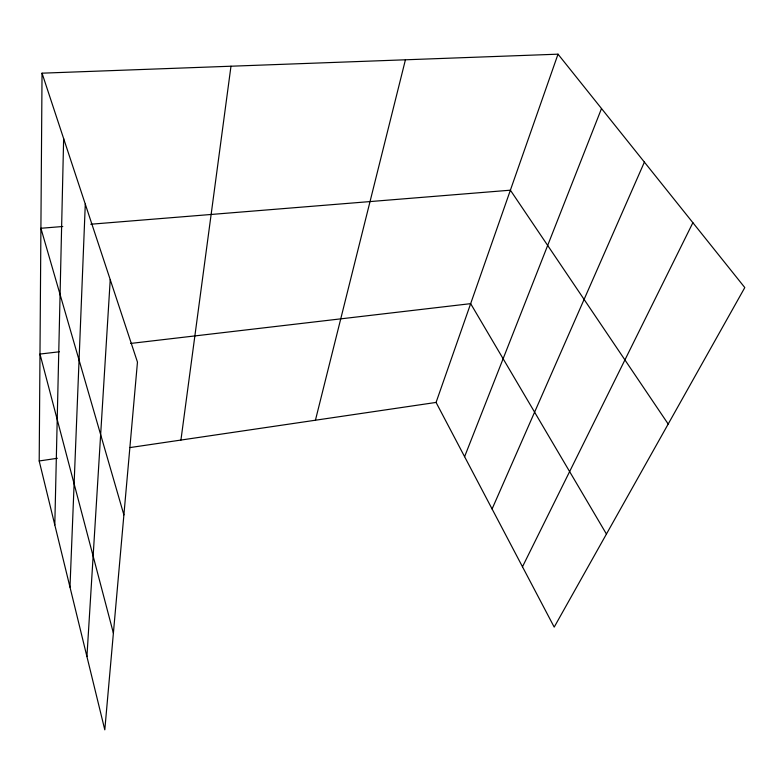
<?xml version="1.0" encoding="UTF-8"?>
<svg xmlns="http://www.w3.org/2000/svg" width="784" height="784" viewBox="0 0 784 784"><rect width="100%" height="100%" fill="white"/><g stroke="black" fill="none" stroke-linecap="round" stroke-linejoin="round"><path stroke-width="1.18" d="M42.042 73.177L137.465 362.11L104.801 729.826L39.2 460.972L42.042 73.177L558.012 54.174L744.8 287.571L554.2 627.102L436.071 402.427L558.012 54.174M54.802 524.927L63.641 138.582M69.982 587.138L85.289 204.134M86.926 656.58L110.23 279.643M180.928 440.069L230.976 66.219M315.433 420.224L405.426 59.8M464.598 456.68L601.514 108.535M492.087 508.973L644.389 162.102M522.477 566.773L692.88 222.705M39.2 460.972L57.369 458.287M130.056 447.566L436.071 402.427M59.349 351.781L39.984 354.054L113.386 633.109M130.742 343.431L470.655 303.653L606.434 534.041M62.789 226.498L40.905 228.271L123.892 514.912M90.758 224.234L510.384 190.189L668.193 424.036"/></g></svg>
